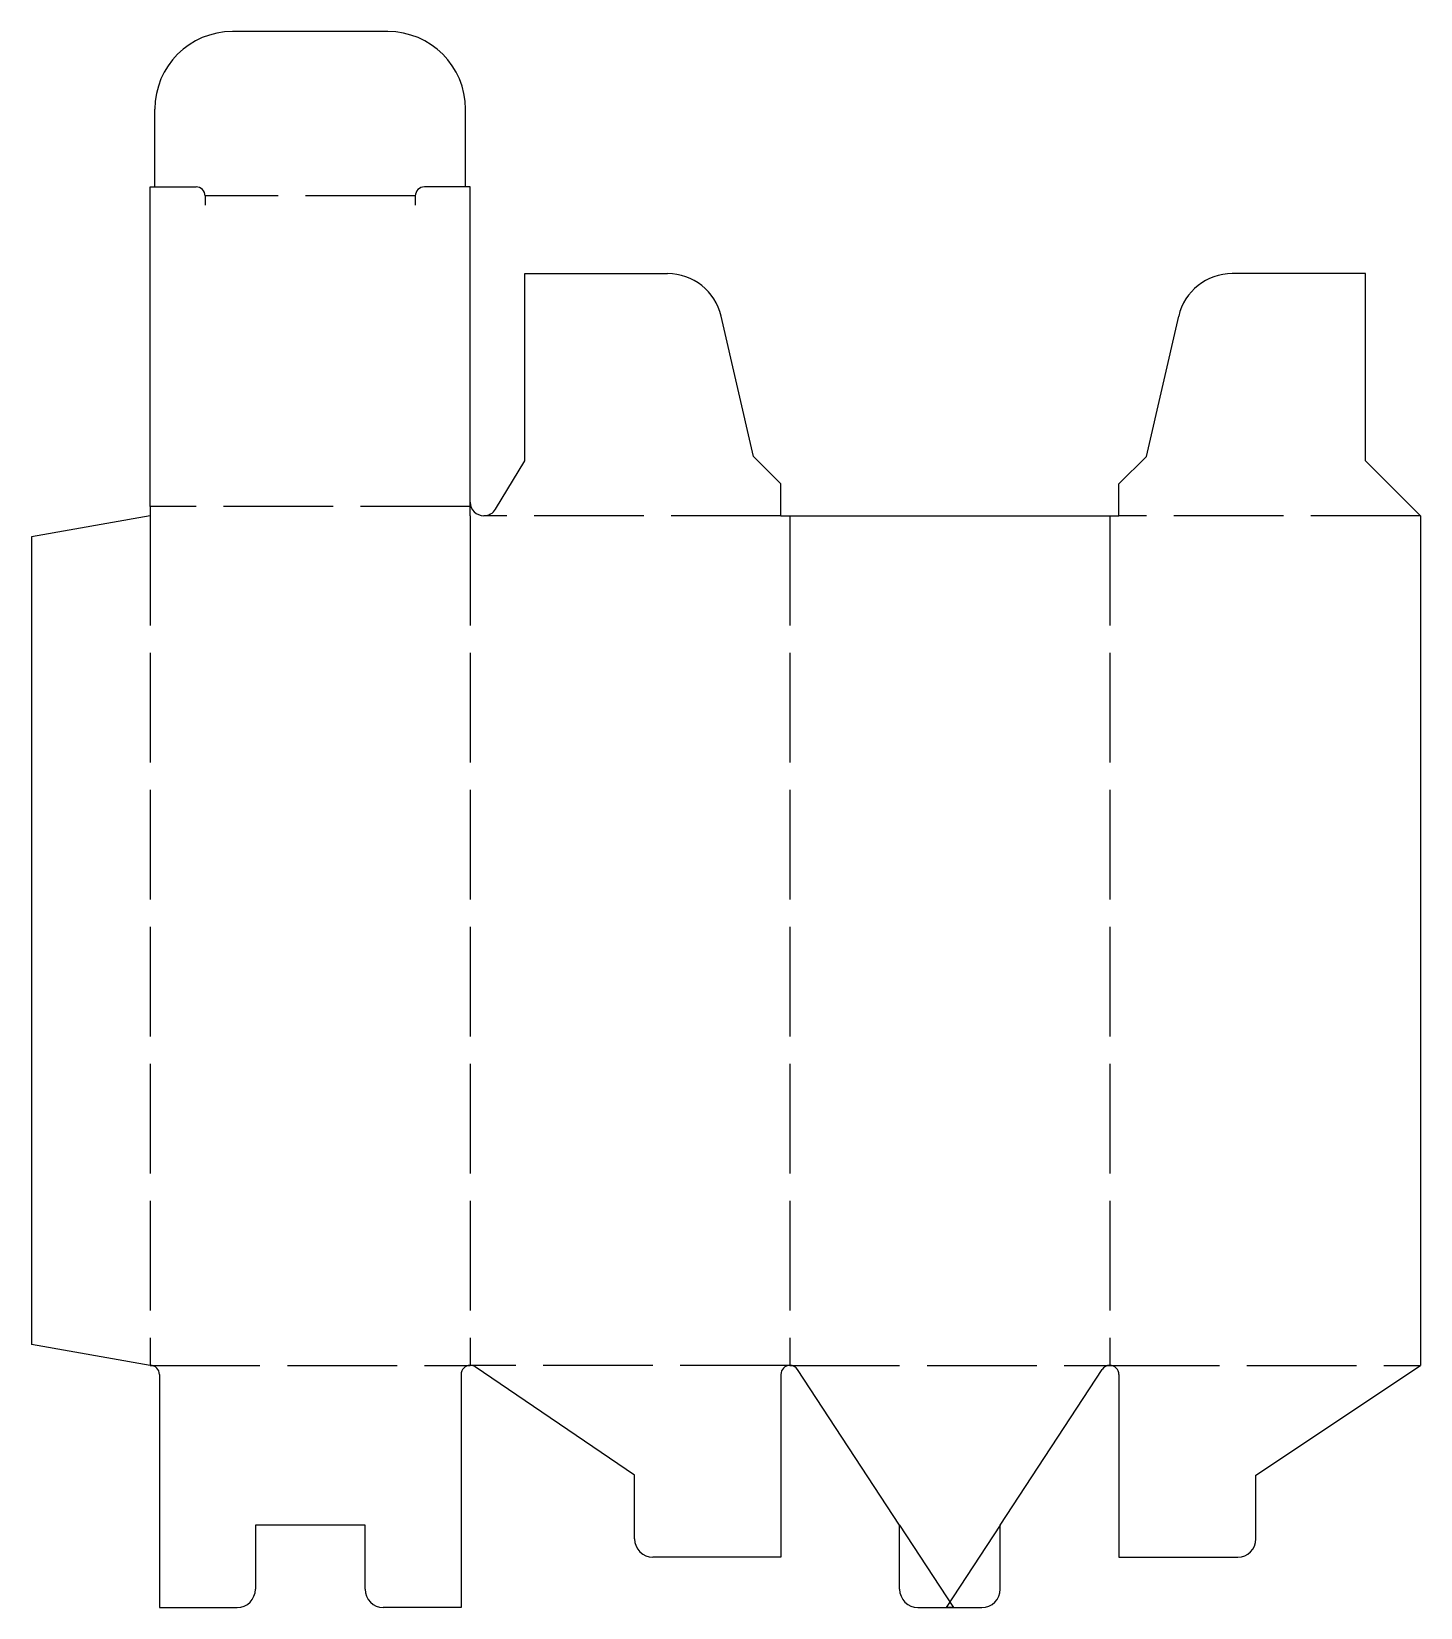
# Model space of a CAD drawing. Header units: millimetres. Extents: x -83 to 69, y -120 to 53.
import ezdxf

# ---------------------------------------------------------------- set-up
doc = ezdxf.new("R2010")
doc.units = ezdxf.units.MM
doc.linetypes.add('ACAD_ISO02W100', pattern=[15, 12, -3])
doc.layers.add('DashLayer', color=1, linetype='ACAD_ISO02W100')
doc.layers.add('SolidLayer', color=5, linetype='Continuous')

msp = doc.modelspace()

# ---------------------------------------------------------------- linework, layer by layer
at = {"layer": 'DashLayer'}
for p, q in [((-41, 35), (-64, 35)), ((-35, 1), (-70, 1)), ((-70, 0), (-70, -93)), ((-35, 0), (-35, 1)), ((-35, 0), (-35, -93)), ((-35, 0), (-35, 0)), ((-1, 0), (-33.5, 0)), ((0, 0), (0, -93)), ((35, 0), (35, -93)), ((69, 0), (36, 0)), ((-70, -93), (-35, -93)), ((0, -93), (-35, -93)), ((0, -93), (35, -93)), ((35, -93), (69, -93)), ((12, -110.5), (17.89346, -119.5)), ((23, -110.5), (17.10654, -119.5))]:
    msp.add_line(p, q, dxfattribs=at)
at = {"layer": 'SolidLayer'}
for p, q in [((-44, 53), (-61, 53)), ((-69.5, 36), (-69.5, 44.5)), ((-35.5, 36), (-35.5, 44.5)), ((-70, 1), (-70, 36)), ((-70, 36), (-69.5, 36)), ((-69.5, 36), (-65, 36)), ((-64, 35), (-64, 34)), ((-41, 35), (-41, 34)), ((-35.5, 36), (-40, 36)), ((-35, 36), (-35.5, 36)), ((-35, 1), (-35, 36)), ((-70, 1), (-70, 0)), ((-35, 0), (-35, 0)), ((-35, 0), (-35, 0)), ((-35, 0), (-35, 0)), ((-35, 0), (-35, 0)), ((-35, 0), (-35, 0)), ((-35, 0), (-35, 0)), ((-1, 0), (0, 0)), ((0, 0), (35, 0)), ((0, 0), (0, 0)), ((35, 0), (35, 0)), ((35, 0), (36, 0)), ((69, 0), (69, -93)), ((-70, -93), (-83, -90.70775)), ((12, -110.5), (0.83659, -93.45217)), ((23, -110.5), (34.16341, -93.45217)), ((12, -117.5), (12, -110.5)), ((23, -117.5), (23, -110.5)), ((14, -119.5), (17.89346, -119.5)), ((17.89346, -119.5), (17.10654, -119.5)), ((17.10654, -119.5), (21, -119.5))]:
    msp.add_line(p, q, dxfattribs=at)
for points in [[(-32.21922, 0.71922), (-29, 6), (-29, 26.5), (-13.38998, 26.5)], [(69, 0), (63, 6), (63, 26.5), (48.38998, 26.5)], [(-1, 0), (-1, 3.5), (-4, 6.5), (-7.54376, 21.84971)], [(36, 0), (36, 3.5), (39, 6.5), (42.54376, 21.84971)], [(-70, 0), (-83, -2.29225), (-83, -90.70775)], [(51, -112), (51, -105), (69, -93)], [(-69, -94), (-69, -119.5), (-60.5, -119.5)], [(-36, -94), (-36, -119.5), (-44.5, -119.5)], [(-17, -112), (-17, -105), (-34.43869, -93.17239)], [(-1, -94), (-1, -114), (-15, -114)], [(36, -94), (36, -114), (49, -114)], [(-46.5, -117.5), (-46.5, -110.5), (-58.5, -110.5), (-58.5, -117.5)]]:
    msp.add_lwpolyline(points, dxfattribs=at)
for centre, radius, start, end in [((-61, 44.5), 8.5, 90, 180), ((-44, 44.5), 8.5, 0, 90), ((-65, 35), 1, 0, 90), ((-40, 35), 1, 90, 180), ((-13.38998, 20.5), 6, 13, 90), ((48.38998, 20.5), 6, 90, 167), ((-33.5, 1.5), 1.5, 180, 270), ((-35, 0), 0, 180, 180), ((-35, 0), 0, 180, 180), ((-35, 0), 0, 180, 180), ((-35, 0), 0, 180, 180), ((-33.5, 1.5), 1.5, 270, 328.6329956), ((-83, -90.70775), 0, 180, 260), ((-70, -94), 1, 0, 90), ((-35, -94), 1, 90, 180), ((-35, -94), 1, 55.8533401, 90), ((0, -94), 1, 90, 180), ((0, -94), 1, 33.2179413, 90), ((35, -94), 1, 90, 146.7820587), ((35, -94), 1, 0, 90), ((-15, -112), 2, 180, 270), ((49, -112), 2, 270, 0), ((-60.5, -117.5), 2, 270, 0), ((-44.5, -117.5), 2, 180, 270), ((14, -117.5), 2, 180, 270), ((21, -117.5), 2, 270, 0)]:
    msp.add_arc(centre, radius, start, end, dxfattribs=at)

doc.saveas('drawing.dxf')
